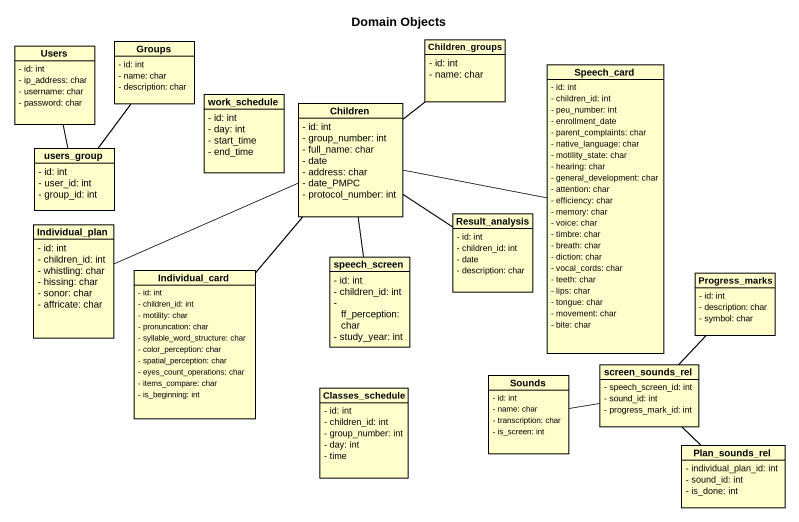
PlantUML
@startuml
title Domain Objects
hide circle
hide empty members
skinparam classAttributeIconSize 0
class Users {
  - id: int
  - ip_address: char
  - username: char
  - password: char
}
class Groups {
  - id: int
  - name: char
  - description: char
}
class Children_groups {
  - id: int
  - name: char
}
class Speech_card {
  - id: int
  - children_id: int
  - peu_number: int
  - enrollment_date
  - parent_complaints: char
  - native_language: char
  - motility_state: char
  - hearing: char
  - general_development: char
  - attention: char
  - efficiency: char
  - memory: char
  - voice: char
  - timbre: char
  - breath: char
  - diction: char
  - vocal_cords: char
  - teeth: char
  - lips: char
  - tongue: char
  - movement: char
  - bite: char
}
class work_schedule {
  - id: int
  - day: int
  - start_time
  - end_time
}
class Children {
  - id: int
  - group_number: int
  - full_name: char
  - date
  - address: char
  - date_PMPC
  - protocol_number: int
}
class users_group {
  - id: int
  - user_id: int
  - group_id: int
}
class Result_analysis {
  - id: int
  - children_id: int
  - date
  - description: char
}
class Individual_plan {
  - id: int
  - children_id: int
  - whistling: char
  - hissing: char
  - sonor: char
  - affricate: char
}
class Individual_card {
  - id: int
  - children_id: int
  - motility: char
  - pronuncation: char
  - syllable_word_structure: char
  - color_perception: char
  - spatial_perception: char
  - eyes_count_operations: char
  - items_compare: char
  - is_beginning: int
}
class speech_screen {
  - id: int
  - children_id: int
  - ff_perception: char
  - study_year: int
}
class Progress_marks {
  - id: int
  - description: char
  - symbol: char
}
class Sounds {
  - id: int
  - name: char
  - transcription: char
  - is_screen: int
}
class screen_sounds_rel {
  - speech_screen_id: int
  - sound_id: int
  - progress_mark_id: int
}
class Classes_schedule {
  - id: int
  - children_id: int
  - group_number: int
  - day: int
  - time
}
class Plan_sounds_rel {
  - individual_plan_id: int
  - sound_id: int
  - is_done: int
}
Groups -- users_group
Children_groups -- Children
Speech_card -left- Children
Children -- Individual_card
users_group -up- Users
Result_analysis -up- Children
Individual_plan -right- Children
speech_screen -up- Children
Progress_marks -- screen_sounds_rel
screen_sounds_rel -left- Sounds
screen_sounds_rel -- Plan_sounds_rel
@enduml
